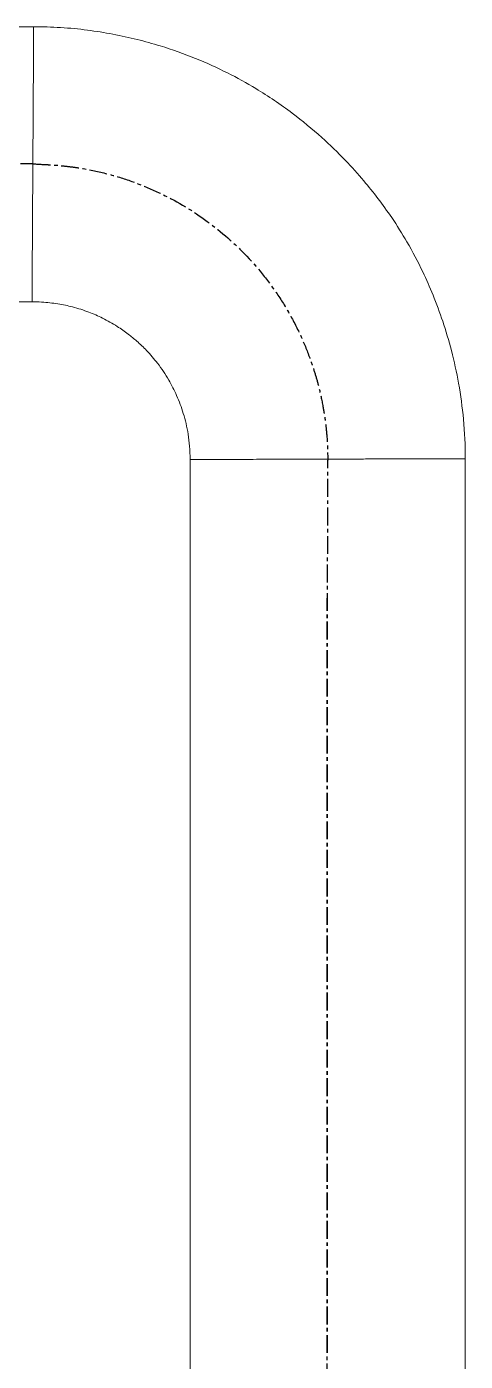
# Model space of a CAD drawing. Header units: inches. Extents: x 21126 to 21898, y -6726 to -5634.
# Drawn here: x 21715.1 to 21759.7, y -6082.6 to -5946.8 of the extents above; entities that cross this region are included whole.
import ezdxf

# ---------------------------------------------------------------- set-up
doc = ezdxf.new("R2010")
doc.units = ezdxf.units.IN
doc.header["$LTSCALE"] = 4.84
doc.header["$MEASUREMENT"] = 0
doc.linetypes.add('CENTER', pattern=[0.6, 0.375, -0.075, 0.075, -0.075])
doc.linetypes.add('CENTER2', pattern=[28.575, 19.05, -3.175, 3.175, -3.175])
doc.layers.get('0').update_dxf_attribs({"linetype": 'CONTINUOUS', "lineweight": 13})
doc.layers.add('2', color=1, linetype='CENTER2')

msp = doc.modelspace()

# ---------------------------------------------------------------- linework, layer by layer
at = {"linetype": 'Continuous'}
for points, knots in [([(21715.82, -5946.82), (21714.62, -5946.82), (21712.23, -5946.82), (21708.64, -5946.82), (21705.04, -5946.82), (21701.4, -5946.82), (21697.74, -5946.81), (21694.05, -5946.81), (21690.34, -5946.81), (21683.87, -5946.81), (21674.56, -5946.81), (21661.51, -5946.81), (21647.29, -5946.82), (21632.07, -5946.82), (21621.83, -5946.82), (21616.74, -5946.81)], [0, 0, 0, 0, 0.036324, 0.072293, 0.108737, 0.145437, 0.182396, 0.21962, 0.257116, 0.294887, 0.415452, 0.538963, 0.69007, 0.845869, 1, 1, 1, 1]), ([(21759.74, -5990.77), (21759.74, -5989.43), (21759.62, -5986.86), (21759.12, -5983.19), (21758.39, -5979.86), (21757.5, -5976.87), (21756.51, -5974.19), (21755.32, -5971.49), (21753.92, -5968.85), (21752.37, -5966.37), (21750.89, -5964.31), (21749.32, -5962.36), (21747.44, -5960.27), (21745.03, -5957.93), (21742.02, -5955.45), (21738.79, -5953.27), (21735.49, -5951.44), (21732.24, -5949.97), (21729.16, -5948.87), (21726.33, -5948.09), (21723.86, -5947.55), (21721.26, -5947.13), (21718.57, -5946.87), (21716.74, -5946.82), (21715.82, -5946.82)], [0, 0, 0, 0, 0.058127, 0.111776, 0.161048, 0.206182, 0.247408, 0.284973, 0.334813, 0.377139, 0.412067, 0.445169, 0.485834, 0.534358, 0.590887, 0.655578, 0.703363, 0.754969, 0.810464, 0.845654, 0.882274, 0.920394, 0.96013, 1, 1, 1, 1]), ([(21618.67, -5974.82), (21624.53, -5974.82), (21636.87, -5974.82), (21655.43, -5974.82), (21672.12, -5974.81), (21686.22, -5974.81), (21694.95, -5974.81), (21700.55, -5974.82), (21703.11, -5974.82), (21705.66, -5974.82), (21708.19, -5974.82), (21710.73, -5974.82), (21713.21, -5974.81), (21714.86, -5974.82), (21715.66, -5974.82)], [0, 0, 0, 0, 0.181277, 0.381482, 0.574201, 0.697446, 0.817656, 0.844234, 0.870664, 0.896948, 0.923086, 0.949119, 0.975276, 1, 1, 1, 1]), ([(21715.66, -5974.82), (21715.98, -5974.81), (21716.59, -5974.83), (21717.47, -5974.9), (21718.27, -5975.01), (21719.04, -5975.15), (21720.1, -5975.4), (21721.38, -5975.81), (21722.9, -5976.47), (21724.24, -5977.23), (21725.39, -5978.04), (21726.39, -5978.86), (21727.41, -5979.83), (21728.53, -5981.13), (21729.56, -5982.67), (21730.42, -5984.39), (21730.98, -5985.88), (21731.34, -5987.21), (21731.56, -5988.32), (21731.71, -5989.55), (21731.74, -5990.41), (21731.74, -5990.86)], [0, 0, 0, 0, 0.038682, 0.07212, 0.104402, 0.135457, 0.165181, 0.233593, 0.293863, 0.361927, 0.416403, 0.460855, 0.51551, 0.583529, 0.664612, 0.73418, 0.811582, 0.853469, 0.898093, 0.946331, 1, 1, 1, 1]), ([(21731.74, -5990.86), (21731.74, -5991.56), (21731.74, -5992.97), (21731.74, -5995.1), (21731.74, -5997.27), (21731.74, -5999.46), (21731.74, -6001.68), (21731.74, -6003.92), (21731.74, -6006.18), (21731.74, -6012.58), (21731.74, -6027.15), (21731.74, -6047.76), (21731.74, -6070.25), (21731.74, -6090.23), (21731.74, -6103.4), (21731.74, -6109.81)], [0, 0, 0, 0, 0.017521, 0.035663, 0.053819, 0.072225, 0.090859, 0.109703, 0.128734, 0.147934, 0.271195, 0.496055, 0.667708, 0.838318, 1, 1, 1, 1]), ([(21759.74, -6109.81), (21759.74, -6103.4), (21759.74, -6090.22), (21759.74, -6070.23), (21759.74, -6050.98), (21759.74, -6032.88), (21759.74, -6016.79), (21759.74, -6005.85), (21759.74, -6000), (21759.74, -5998.43), (21759.74, -5996.87), (21759.74, -5995.33), (21759.74, -5993.81), (21759.74, -5992.3), (21759.74, -5991.29), (21759.74, -5990.77)], [0, 0, 0, 0, 0.161621, 0.332178, 0.50366, 0.646928, 0.788197, 0.909218, 0.92248, 0.935661, 0.948757, 0.961763, 0.974633, 0.986893, 1, 1, 1, 1])]:
    msp.add_open_spline(points, degree=3, knots=knots, dxfattribs=at)
for points, weights, knots in [([(21715.82, -5946.82), (21715.82, -5946.82), (21715.81, -5949.29), (21715.77, -5955.87), (21715.71, -5965.77), (21715.67, -5972.34), (21715.66, -5974.82), (21715.66, -5974.82), (21715.66, -5974.82), (21715.66, -5974.82), (21715.66, -5974.82)], [1.01661170649, 1.01658649543, 0.958487531421, 1.01661171379, 1.01661171379, 0.958470715535, 1.01661171379, 1.01661171379, 1.01661171339, 1.01661171258, 1.01661171138], [0, 0, 0, 0, 0, 0.499943, 0.499943, 0.499943, 0.999959, 0.999959, 0.999959, 1, 1, 1, 1, 1]), ([(21759.74, -5990.77), (21759.74, -5990.77), (21759.74, -5990.77), (21759.74, -5990.77), (21759.74, -5990.77), (21757.26, -5990.78), (21750.69, -5990.8), (21740.79, -5990.83), (21734.22, -5990.85), (21731.74, -5990.86), (21731.74, -5990.86)], [1.0166117016, 1.01661170769, 1.01661171175, 1.01661171379, 1.01661171379, 0.958470715535, 1.01661171379, 1.01661171379, 0.958492697498, 1.01657875019, 1.01661170132], [0, 0, 0, 0, 0, 0.000093, 0.000093, 0.000093, 0.500094, 0.500094, 0.500094, 1, 1, 1, 1, 1])]:
    msp.add_rational_spline(points, weights, degree=4, knots=knots, dxfattribs=at)
at = {"layer": '2', "linetype": 'CENTER'}
for p, q in [((21493.78, -5960.81), (21715.74, -5960.74)), ((21745.69, -6110.81), (21745.74, -5990.92)), ((21745.69, -6110.81), (21745.69, -6004.97))]:
    msp.add_line(p, q, dxfattribs=at)
msp.add_open_spline([(21715.74, -5960.74), (21716.06, -5960.81), (21716.61, -5960.82), (21717.44, -5960.86), (21717.73, -5960.88), (21718.3, -5960.92), (21718.57, -5960.95), (21719.16, -5961.01), (21719.46, -5961.05), (21720.09, -5961.13), (21720.4, -5961.18), (21721.56, -5961.37), (21722.43, -5961.56), (21724.14, -5962), (21724.98, -5962.26), (21727.5, -5963.16), (21729.14, -5963.91), (21732.24, -5965.7), (21733.7, -5966.72), (21736.44, -5969.03), (21737.71, -5970.3), (21739.44, -5972.39), (21739.98, -5973.12), (21741, -5974.6), (21741.47, -5975.36), (21742.34, -5976.92), (21742.74, -5977.71), (21743.44, -5979.27), (21743.74, -5980.03), (21744.17, -5981.24), (21744.31, -5981.68), (21744.59, -5982.58), (21744.72, -5983.04), (21745, -5984.15), (21745.14, -5984.81), (21745.35, -5985.97), (21745.43, -5986.47), (21745.56, -5987.46), (21745.61, -5987.94), (21745.71, -5989.25), (21745.74, -5990.09), (21745.74, -5990.92)], degree=3, knots=[0, 0, 0, 0, 0.033118, 0.033118, 0.0507, 0.0507, 0.068283, 0.068283, 0.088686, 0.088686, 0.109089, 0.109089, 0.164464, 0.164464, 0.219838, 0.219838, 0.333514, 0.333514, 0.447189, 0.447189, 0.560864, 0.560864, 0.617275, 0.617275, 0.673685, 0.673685, 0.730096, 0.730096, 0.782615, 0.782615, 0.813056, 0.813056, 0.843496, 0.843496, 0.885408, 0.885408, 0.916253, 0.916253, 0.947099, 0.947099, 1, 1, 1, 1], dxfattribs=at)

doc.saveas('drawing.dxf')
